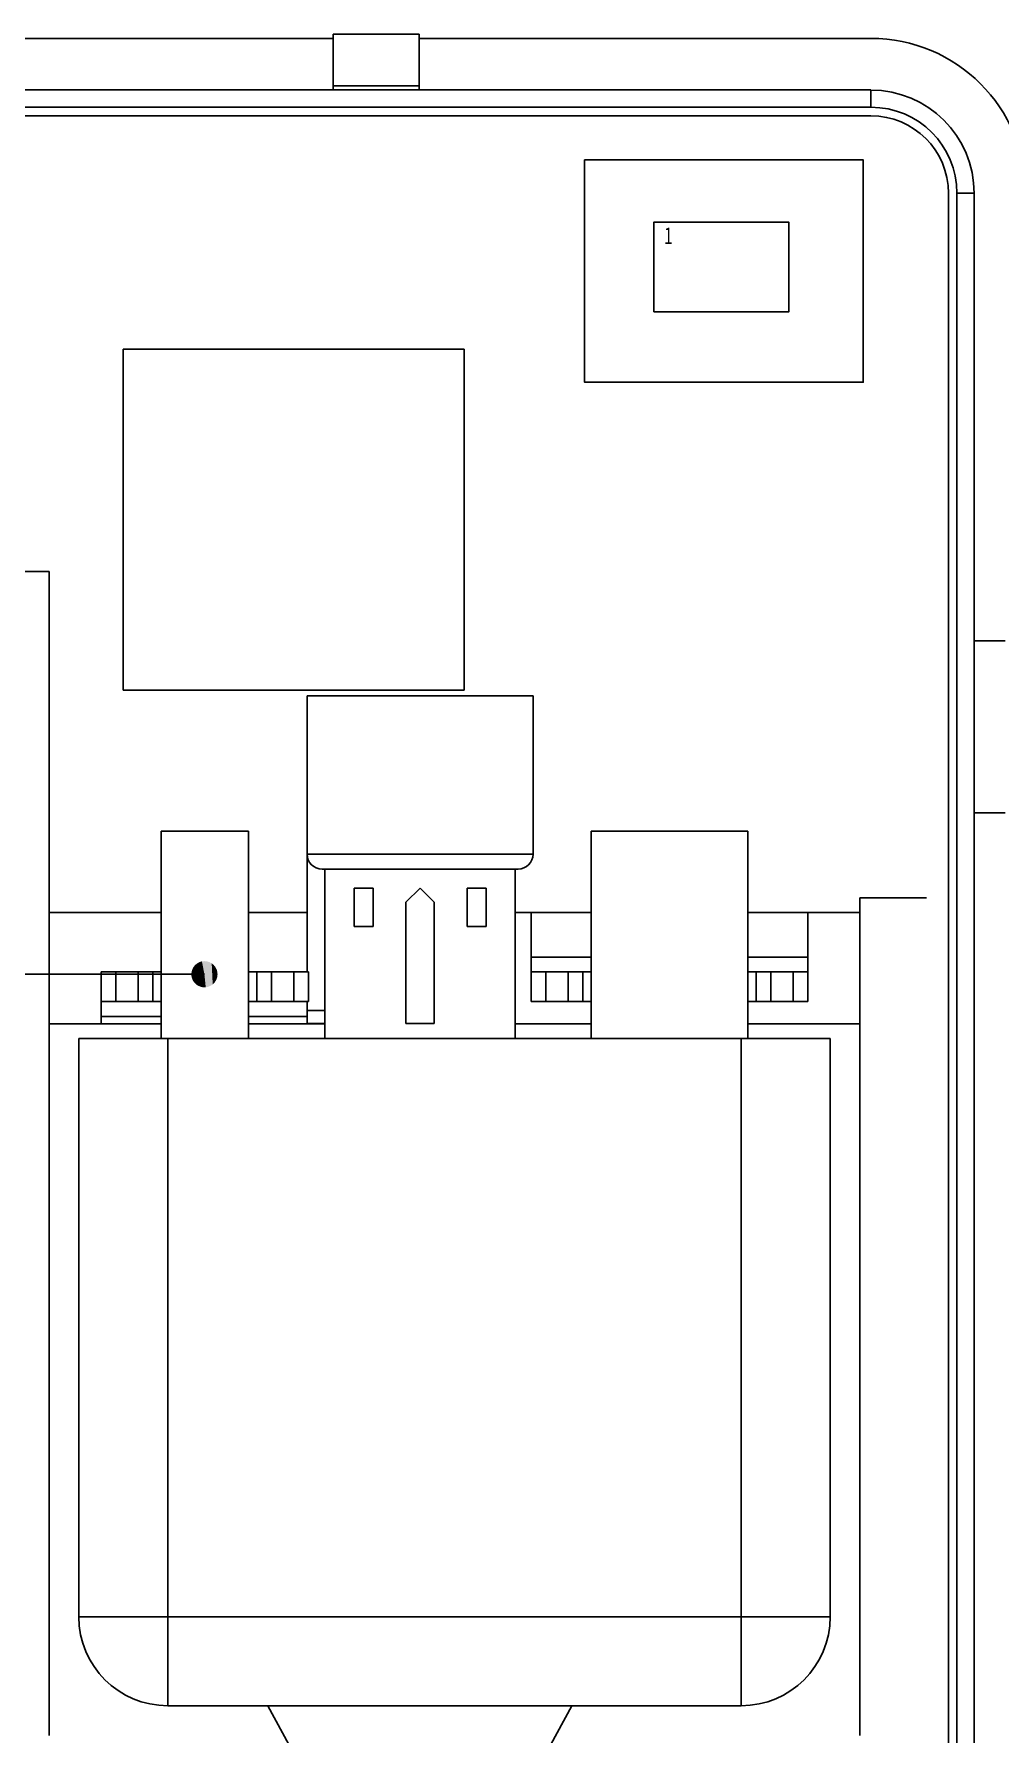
# Model space of a CAD drawing. Header units: millimetres. Extents: x -2653 to 6698, y -4403 to -42.
# Drawn here: x -484.6 to -398.7, y -876.2 to -724.8 of the extents above; entities that cross this region are included whole.
import ezdxf

# ---------------------------------------------------------------- set-up
doc = ezdxf.new("R2010")
doc.units = ezdxf.units.MM
doc.header["$MEASUREMENT"] = 0
doc.styles.add('灯泡', font='', dxfattribs={"width": 0.7})
doc.styles.get('灯泡').set_extended_font_data('NSimSun')

# ---------------------------------------------------------------- blocks, each defined once
blk = doc.blocks.new('BX22012-1成')
at = {"color": 0, "lineweight": -3}
for p, q in [((1149.9, 297.79), (1046.84, 297.79)), ((1192.42, 297.79), (1157.56, 297.79)), ((1046.84, 293.2), (1197.79, 293.2)), ((1046.84, 291.66), (1197.79, 291.66)), ((1046.84, 290.9), (1197.79, 290.9)), ((1204.68, 284), (1204.68, 76.12)), ((1205.45, 284), (1205.45, 76.11)), ((1206.98, 284), (1206.98, 76.12)), ((1131.23, 270.11), (1131.23, 239.75)), ((1131.23, 270.11), (1161.59, 270.11)), ((1161.59, 239.75), (1161.59, 270.11)), ((1124.63, 250.31), (950.3, 250.31)), ((1124.63, 146.69), (1124.63, 250.31)), ((1161.59, 239.75), (1131.23, 239.75)), ((1167.71, 239.24), (1147.59, 239.24)), ((1147.59, 225.16), (1167.71, 225.16)), ((1196.8, 221.27), (1196.8, 146.69)), ((1118.19, 214.46), (1138.45, 214.46)), ((1127.27, 208.73), (1127.27, 157.25)), ((1135.19, 208.73), (1186.84, 208.73)), ((1135.19, 208.73), (1135.19, 157.25)), ((1186.24, 157.25), (1186.24, 208.73)), ((1194.16, 157.25), (1194.16, 208.73)), ((1186.24, 157.25), (1135.19, 157.25)), ((1186.24, 149.33), (1135.19, 149.33))]:
    blk.add_line(p, q, dxfattribs=at)
at = {"color": 0, "lineweight": -3, "ltscale": 0.168919}
for p, q in [((1157.56, 298.18), (1149.9, 298.18)), ((1157.56, 293.58), (1149.9, 293.58))]:
    blk.add_line(p, q, dxfattribs=at)
at = {"color": 0, "lineweight": -3, "ltscale": 0.008446}
for p, q in [((1149.9, 297.79), (1149.9, 298.18)), ((1157.56, 297.79), (1157.56, 298.18))]:
    blk.add_line(p, q, dxfattribs=at)
at = {"color": 0, "lineweight": -3, "ltscale": 0.101352}
for p, q in [((1149.9, 297.79), (1149.9, 293.2)), ((1157.56, 293.2), (1157.56, 297.79))]:
    blk.add_line(p, q, dxfattribs=at)
at = {"color": 0, "lineweight": -3, "ltscale": 0.118243}
blk.add_line((1197.79, 297.79), (1192.42, 297.79), dxfattribs=at)
at = {"color": 0, "lineweight": -3, "ltscale": 0.033783}
blk.add_line((1197.79, 291.66), (1197.79, 293.2), dxfattribs=at)
at = {"color": 0, "lineweight": -3, "ltscale": 0.033784}
blk.add_line((1206.98, 284), (1205.45, 284), dxfattribs=at)
at = {"color": 0, "lineweight": -3, "ltscale": 0.060811}
for p, q in [((1206.98, 244.16), (1209.74, 244.16)), ((1206.98, 228.84), (1209.74, 228.84))]:
    blk.add_line(p, q, dxfattribs=at)
at = {"color": 0, "lineweight": -3, "ltscale": 0.352045}
for p, q in [((1147.59, 225.16), (1147.59, 239.24)), ((1167.71, 225.16), (1167.71, 239.24))]:
    blk.add_line(p, q, dxfattribs=at)
at = {"color": 0, "lineweight": -3, "ltscale": 0.462}
for p, q in [((1134.59, 208.73), (1134.59, 227.21)), ((1142.38, 208.73), (1142.38, 227.21)), ((1172.87, 208.73), (1172.87, 227.21)), ((1186.84, 208.73), (1186.84, 227.21))]:
    blk.add_line(p, q, dxfattribs=at)
at = {"color": 0, "lineweight": -3, "ltscale": 0.194699}
blk.add_line((1142.38, 227.21), (1134.59, 227.21), dxfattribs=at)
at = {"color": 0, "lineweight": -3, "ltscale": 0.194701}
blk.add_line((1186.84, 227.21), (1172.87, 227.21), dxfattribs=at)
at = {"color": 0, "lineweight": -3, "ltscale": 0.262218}
blk.add_line((1147.59, 214.67), (1147.59, 225.16), dxfattribs=at)
at = {"color": 0, "lineweight": -3, "ltscale": 0.435864}
blk.add_line((1148.93, 223.82), (1166.37, 223.82), dxfattribs=at)
at = {"color": 0, "lineweight": -3, "ltscale": 0.37719}
for p, q in [((1149.17, 208.73), (1149.17, 223.82)), ((1166.13, 208.73), (1166.13, 223.82))]:
    blk.add_line(p, q, dxfattribs=at)
at = {"color": 0, "lineweight": -3, "ltscale": 0.041911}
for p, q in [((1151.78, 222.14), (1153.46, 222.14)), ((1153.46, 218.7), (1151.78, 218.7))]:
    blk.add_line(p, q, dxfattribs=at)
at = {"color": 0, "lineweight": -3, "ltscale": 0.086026}
for p, q in [((1151.78, 218.7), (1151.78, 222.14)), ((1153.46, 218.7), (1153.46, 222.14)), ((1161.84, 218.7), (1161.84, 222.14)), ((1163.52, 218.7), (1163.52, 222.14))]:
    blk.add_line(p, q, dxfattribs=at)
at = {"color": 0, "lineweight": -3, "ltscale": 0.044452}
for p, q in [((1157.65, 222.14), (1156.39, 220.88)), ((1158.91, 220.88), (1157.65, 222.14))]:
    blk.add_line(p, q, dxfattribs=at)
at = {"color": 0, "lineweight": -3, "ltscale": 0.04191}
for p, q in [((1161.84, 222.14), (1163.52, 222.14)), ((1163.52, 218.7), (1161.84, 218.7))]:
    blk.add_line(p, q, dxfattribs=at)
at = {"color": 0, "lineweight": -3, "ltscale": 0.148499}
blk.add_line((1196.8, 221.27), (1202.74, 221.27), dxfattribs=at)
at = {"color": 0, "lineweight": -3, "ltscale": 0.249149}
for p, q in [((1134.59, 219.95), (1124.63, 219.95)), ((1134.59, 210.05), (1124.63, 210.05))]:
    blk.add_line(p, q, dxfattribs=at)
at = {"color": 0, "lineweight": -3, "ltscale": 0.130257}
for p, q in [((1147.59, 219.95), (1142.38, 219.95)), ((1147.59, 210.71), (1142.38, 210.71))]:
    blk.add_line(p, q, dxfattribs=at)
at = {"color": 0, "lineweight": -3, "ltscale": 0.270319}
for p, q in [((1156.39, 220.88), (1156.39, 210.07)), ((1158.91, 210.07), (1158.91, 220.88))]:
    blk.add_line(p, q, dxfattribs=at)
at = {"color": 0, "lineweight": -3, "ltscale": 0.168518}
for p, q in [((1172.87, 219.95), (1166.13, 219.95)), ((1172.87, 210.05), (1166.13, 210.05))]:
    blk.add_line(p, q, dxfattribs=at)
at = {"color": 0, "lineweight": -3, "ltscale": 0.098999}
for p, q in [((1167.53, 215.99), (1167.53, 219.95)), ((1192.18, 215.99), (1192.18, 219.95))]:
    blk.add_line(p, q, dxfattribs=at)
at = {"color": 0, "lineweight": -3, "ltscale": 0.249152}
for p, q in [((1196.8, 219.95), (1186.84, 219.95)), ((1196.8, 210.05), (1186.84, 210.05))]:
    blk.add_line(p, q, dxfattribs=at)
at = {"color": 0, "lineweight": -3, "ltscale": 0.13365}
for p, q in [((1172.87, 215.99), (1167.53, 215.99)), ((1192.18, 215.99), (1186.84, 215.99))]:
    blk.add_line(p, q, dxfattribs=at)
at = {"color": 0, "lineweight": -3, "ltscale": 0.033}
for p, q in [((1167.53, 214.67), (1167.53, 215.99)), ((1192.18, 215.99), (1192.18, 214.67)), ((1129.25, 214.67), (1130.57, 214.67)), ((1132.55, 214.67), (1133.87, 214.67)), ((1146.41, 214.67), (1147.73, 214.67)), ((1167.53, 214.67), (1168.85, 214.67)), ((1170.83, 214.67), (1172.15, 214.67)), ((1187.56, 214.67), (1188.88, 214.67)), ((1129.25, 212.03), (1130.57, 212.03)), ((1129.25, 210.71), (1129.25, 212.03)), ((1132.55, 212.03), (1133.87, 212.03)), ((1146.41, 212.03), (1147.73, 212.03)), ((1167.53, 212.03), (1168.85, 212.03)), ((1170.83, 212.03), (1172.15, 212.03)), ((1187.56, 212.03), (1188.88, 212.03))]:
    blk.add_line(p, q, dxfattribs=at)
at = {"color": 0, "lineweight": -3, "ltscale": 0.066}
for p, q in [((1129.25, 212.03), (1129.25, 214.67)), ((1130.57, 212.03), (1130.57, 214.67)), ((1132.55, 212.03), (1132.55, 214.67)), ((1133.87, 212.03), (1133.87, 214.67)), ((1143.11, 212.03), (1143.11, 214.67)), ((1144.43, 212.03), (1144.43, 214.67)), ((1146.41, 212.03), (1146.41, 214.67)), ((1147.73, 212.03), (1147.73, 214.67)), ((1167.53, 212.03), (1167.53, 214.67)), ((1168.85, 212.03), (1168.85, 214.67)), ((1170.83, 212.03), (1170.83, 214.67)), ((1172.15, 212.03), (1172.15, 214.67)), ((1187.56, 212.03), (1187.56, 214.67)), ((1188.88, 212.03), (1188.88, 214.67)), ((1190.86, 212.03), (1190.86, 214.67)), ((1192.18, 212.03), (1192.18, 214.67))]:
    blk.add_line(p, q, dxfattribs=at)
at = {"color": 0, "lineweight": -3, "ltscale": 0.0495}
for p, q in [((1132.55, 214.67), (1130.57, 214.67)), ((1170.83, 214.67), (1168.85, 214.67)), ((1132.55, 212.03), (1130.57, 212.03)), ((1170.83, 212.03), (1168.85, 212.03))]:
    blk.add_line(p, q, dxfattribs=at)
at = {"color": 0, "lineweight": -3, "ltscale": 0.01815}
for p, q in [((1133.87, 214.67), (1134.59, 214.67)), ((1172.15, 214.67), (1172.87, 214.67)), ((1186.84, 214.67), (1187.56, 214.67)), ((1133.87, 212.03), (1134.59, 212.03)), ((1172.15, 212.03), (1172.87, 212.03)), ((1186.84, 212.03), (1187.56, 212.03))]:
    blk.add_line(p, q, dxfattribs=at)
at = {"color": 0, "lineweight": -3, "ltscale": 0.018152}
for p, q in [((1142.38, 214.67), (1143.11, 214.67)), ((1142.38, 212.03), (1143.11, 212.03))]:
    blk.add_line(p, q, dxfattribs=at)
at = {"color": 0, "lineweight": -3, "ltscale": 0.032999}
for p, q in [((1143.11, 214.67), (1144.43, 214.67)), ((1190.86, 214.67), (1192.18, 214.67)), ((1143.11, 212.03), (1144.43, 212.03)), ((1190.86, 212.03), (1192.18, 212.03))]:
    blk.add_line(p, q, dxfattribs=at)
at = {"color": 0, "lineweight": -3, "ltscale": 0.049501}
for p, q in [((1146.41, 214.67), (1144.43, 214.67)), ((1190.86, 214.67), (1188.88, 214.67)), ((1146.41, 212.03), (1144.43, 212.03)), ((1190.86, 212.03), (1188.88, 212.03))]:
    blk.add_line(p, q, dxfattribs=at)
at = {"color": 0, "lineweight": -3, "ltscale": 0.019635}
blk.add_line((1147.59, 211.24), (1147.59, 212.03), dxfattribs=at)
at = {"color": 0, "lineweight": -3, "ltscale": 0.133649}
blk.add_line((1134.59, 210.71), (1129.25, 210.71), dxfattribs=at)
at = {"color": 0, "lineweight": -3, "ltscale": 0.016499}
blk.add_line((1129.25, 210.71), (1129.25, 210.05), dxfattribs=at)
at = {"color": 0, "lineweight": -3, "ltscale": 0.029337}
blk.add_line((1147.59, 210.07), (1147.59, 211.24), dxfattribs=at)
at = {"color": 0, "lineweight": -3, "ltscale": 0.039398}
for p, q in [((1147.59, 211.24), (1149.17, 211.24)), ((1147.59, 210.07), (1149.17, 210.07))]:
    blk.add_line(p, q, dxfattribs=at)
at = {"color": 0, "lineweight": -3, "ltscale": 0.169652}
blk.add_line((1149.17, 210.05), (1142.38, 210.05), dxfattribs=at)
at = {"color": 0, "lineweight": -3, "ltscale": 0.000527954}
blk.add_line((1147.73, 210.05), (1147.73, 210.07), dxfattribs=at)
at = {"color": 0, "lineweight": -3, "ltscale": 0.062863}
blk.add_line((1156.39, 210.07), (1158.91, 210.07), dxfattribs=at)
at = {"color": 0, "lineweight": -3, "ltscale": 0.198}
for p, q in [((1127.27, 208.73), (1135.19, 208.73)), ((1127.27, 157.25), (1135.19, 157.25)), ((1135.19, 149.33), (1135.19, 157.25)), ((1186.24, 149.33), (1186.24, 157.25))]:
    blk.add_line(p, q, dxfattribs=at)
at = {"color": 0, "lineweight": -3, "ltscale": 0.424127}
blk.add_line((1166.13, 208.73), (1149.17, 208.73), dxfattribs=at)
at = {"color": 0, "lineweight": -3, "ltscale": 0.198001}
for p, q in [((1186.24, 208.73), (1194.16, 208.73)), ((1194.16, 157.25), (1186.24, 157.25))]:
    blk.add_line(p, q, dxfattribs=at)
at = {"color": 0, "lineweight": -3, "ltscale": 0.225181}
for p, q in [((1148.39, 141.41), (1144.1, 149.33)), ((1166.87, 141.41), (1171.16, 149.33))]:
    blk.add_line(p, q, dxfattribs=at)
at = {"color": 0, "lineweight": -3}
for points in [[(1172.29, 286.97), (1197.1, 286.97), (1197.1, 267.18), (1172.29, 267.18)], [(1178.47, 273.43), (1190.47, 273.43), (1190.47, 281.43), (1178.47, 281.43)]]:
    blk.add_lwpolyline(points, close=True, dxfattribs=at)
for centre, radius, start, end in [((1197.79, 284), 13.79, 0, 90), ((1197.79, 284), 9.19, 0, 90), ((1197.79, 284), 7.66, 0, 90), ((1197.79, 284), 6.9, 0, 90), ((1148.93, 225.16), 1.34, 180, 270), ((1166.37, 225.16), 1.34, 270, 0), ((1135.19, 157.25), 7.92, 180, 270), ((1186.24, 157.25), 7.92, 270, 0)]:
    blk.add_arc(centre, radius, start, end, dxfattribs=at)
for points in [[(1138.45, 214.46), (1137.48, 215.11), (1137.31, 214.69), (1137.38, 214.91)], [(1138.45, 214.46), (1137.81, 215.43), (1137.48, 215.11), (1137.63, 215.29)], [(1138.45, 214.46), (1138.23, 215.61), (1137.81, 215.43), (1138.01, 215.54)], [(1138.45, 214.46), (1138.57, 213.3), (1138.23, 215.61), (1138.45, 215.63)], [(1138.68, 215.61), (1138.45, 215.63), (1138.68, 213.32), (1138.57, 213.3)], [(1138.68, 215.61), (1138.68, 213.32), (1138.9, 215.54), (1138.79, 213.35)], [(1138.79, 213.35), (1138.9, 213.39), (1138.9, 215.54), (1139, 213.44)], [(1138.9, 215.54), (1139, 213.44), (1139.1, 215.43), (1139.1, 213.49)], [(1139.28, 215.29), (1139.1, 215.43), (1139.28, 213.64), (1139.19, 213.56)], [(1139.1, 215.43), (1139.1, 213.49), (1139.19, 213.56)], [(1139.28, 215.29), (1139.28, 213.64), (1139.42, 215.11), (1139.36, 213.72)], [(1139.36, 213.72), (1139.42, 213.82), (1139.42, 215.11), (1139.48, 213.91)], [(1139.42, 215.11), (1139.48, 213.91), (1139.53, 214.91), (1139.53, 214.02)], [(1138.45, 214.46), (1137.31, 214.69), (1137.29, 214.35), (1137.29, 214.46)], [(1138.45, 214.46), (1137.29, 214.35), (1137.34, 214.13), (1137.31, 214.24)], [(1138.45, 214.46), (1137.34, 214.13), (1137.42, 213.91), (1137.38, 214.02)], [(1138.45, 214.46), (1137.42, 213.91), (1137.55, 213.72), (1137.48, 213.82)], [(1138.45, 214.46), (1137.55, 213.72), (1137.71, 213.56), (1137.63, 213.64)], [(1138.45, 214.46), (1137.71, 213.56), (1137.9, 213.44), (1137.81, 213.49)], [(1138.45, 214.46), (1137.9, 213.44), (1138.11, 213.35), (1138.01, 213.39)], [(1138.45, 214.46), (1138.11, 213.35), (1138.34, 213.3), (1138.23, 213.32)], [(1138.45, 214.46), (1138.34, 213.3), (1138.57, 213.3), (1138.45, 213.3)], [(1139.6, 214.69), (1139.53, 214.91), (1139.6, 214.24), (1139.57, 214.13)], [(1139.53, 214.91), (1139.53, 214.02), (1139.57, 214.13)], [(1139.6, 214.69), (1139.6, 214.24), (1139.62, 214.46), (1139.61, 214.35)]]:
    blk.add_solid(points, dxfattribs=at)
at = {"color": 0, "lineweight": -3, "insert": (1179.4, 280.99), "char_height": 1.5, "width": 3.6791, "attachment_point": 1, "style": '灯泡'}
blk.add_mtext('1', dxfattribs=at)

msp = doc.modelspace()

# ---------------------------------------------------------------- block references
msp.add_blockref('BX22012-1成', (-1607.93, -1023.02))

doc.saveas('drawing.dxf')
